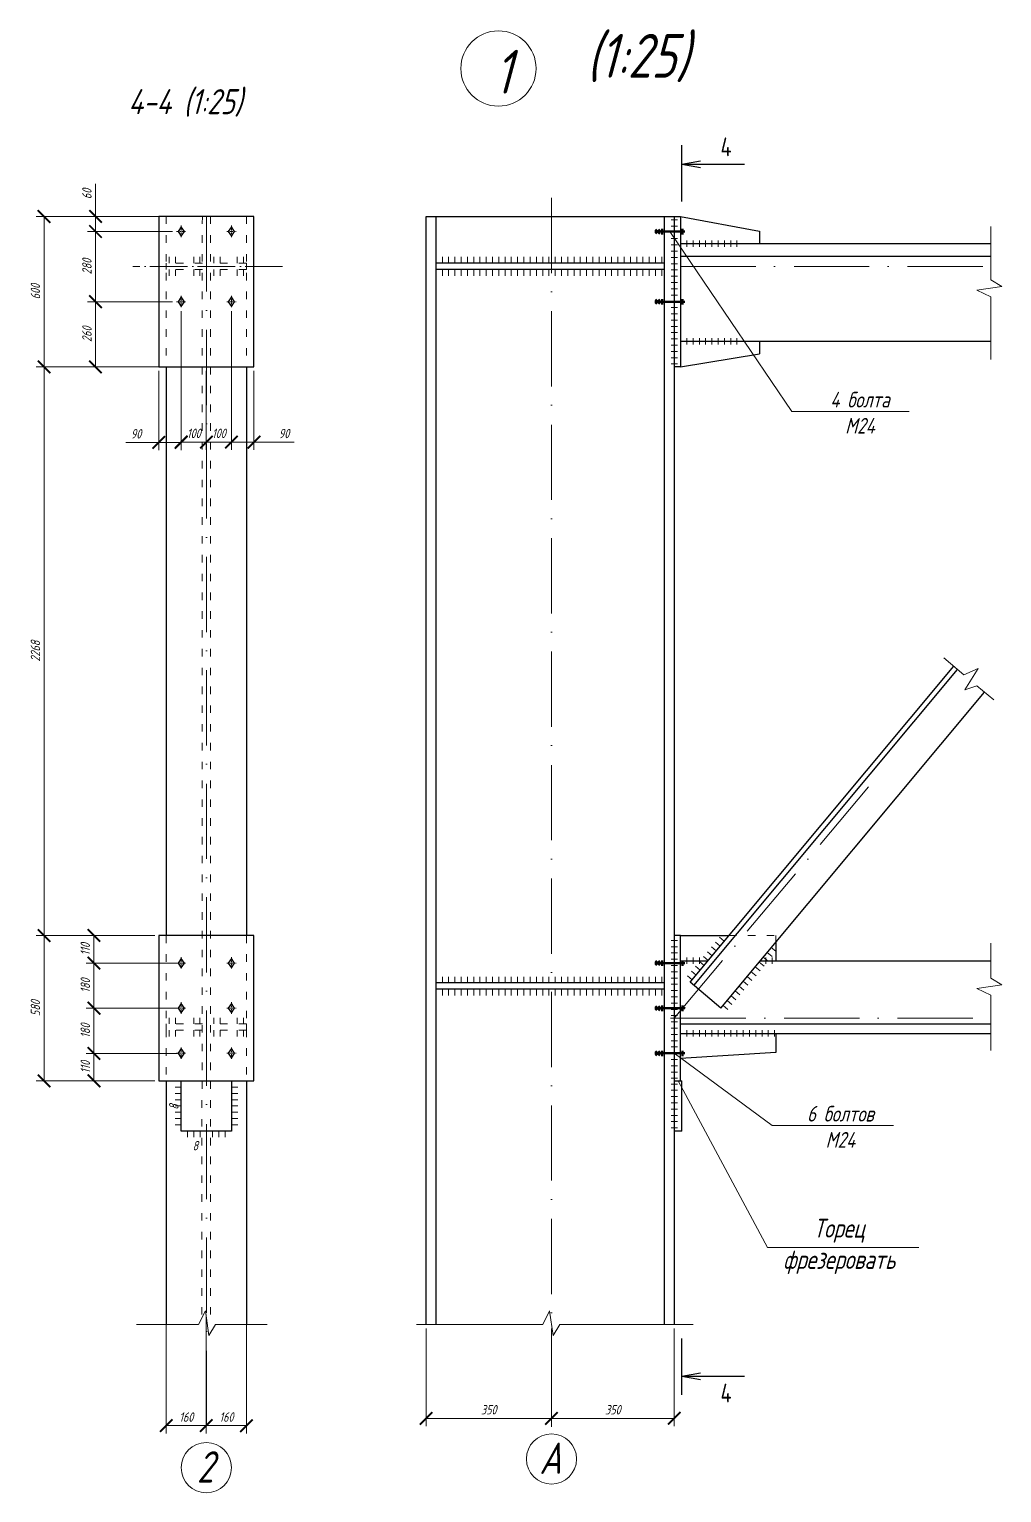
# Model space of a CAD drawing. Header units: millimetres. Extents: x 1665 to 4316, y 443 to 1647.
# Drawn here: x 4161.3 to 4316.4, y 793.8 to 1027.3 of the extents above; entities that cross this region are included whole.
import ezdxf

# ---------------------------------------------------------------- set-up
doc = ezdxf.new("R2010")
doc.units = ezdxf.units.MM
for name, pattern in [('ACAD_ISO03W100', [30, 12, -18]), ('ACAD_ISO04W100', [30, 24, -3, 0, -3]), ('ACAD_ISO10W100', [18, 12, -3, 0, -3])]:
    doc.linetypes.add(name, pattern=pattern)
doc.layers.get('0').update_dxf_attribs({"lineweight": 18})
doc.styles.get("Standard").update_dxf_attribs({"font": 'romans.shx', "width": 0.75, "oblique": 15, "height": 1.5})
doc.dimstyles.new('ISO-25', dxfattribs={"dimtxt": 1.5, "dimasz": 2, "dimexe": 1.25, "dimexo": 0.625, "dimtad": 1, "dimtxsty": 'Standard', "dimblk": 'ARCHTICK', "dimcen": 2.5, "dimadec": 0, "dimazin": 0, "dimtfac": 1, "dimtmove": 0, "dimatfit": 3, "dimldrblk": 'NONE', "dimfxl": 1, "dimlwd": 18, "dimlwe": 18, "dimarcsym": 0})

# ---------------------------------------------------------------- blocks, each defined once
blk = doc.blocks.new('_ArchTick')
at = {"color": 0, "linetype": 'ByBlock', "const_width": 0.15}
blk.add_lwpolyline([(-0.5, -0.5), (0.5, 0.5)], dxfattribs=at)
blk = doc.blocks.new('*D436')
at = {"color": 0, "lineweight": 18, "transparency": 16777216}
for p, q in [((4184.92, 878.28), (4170.36, 878.28)), ((4171.61, 878.28), (4171.61, 871.08)), ((4184.92, 871.08), (4170.36, 871.08))]:
    blk.add_line(p, q, dxfattribs=at)
at = {"layer": 'Defpoints', "color": 0, "transparency": 16777216}
for p in [(4185.54, 878.28), (4171.61, 871.08), (4185.54, 871.08)]:
    blk.add_point(p, dxfattribs=at)
at = {"color": 0, "lineweight": 18, "transparency": 16777216, "xscale": 2, "yscale": 2, "zscale": 2}
for p, rotation in [((4171.61, 878.28), 90), ((4171.61, 871.08), 270)]:
    blk.add_blockref('_ArchTick', p, dxfattribs=dict(at, rotation=rotation))
at = {"color": 0, "transparency": 16777216, "insert": (4170.23, 874.68), "char_height": 1.5, "attachment_point": 5, "rotation": 90}
blk.add_mtext('180', dxfattribs=at)
blk = doc.blocks.new('_None')
blk = doc.blocks.new('*D437')
at = {"color": 0, "lineweight": 18, "transparency": 16777216}
for p, q in [((4184.16, 863.88), (4170.36, 863.88)), ((4171.61, 863.88), (4171.61, 859.48)), ((4181.32, 859.48), (4170.36, 859.48))]:
    blk.add_line(p, q, dxfattribs=at)
at = {"layer": 'Defpoints', "color": 0, "transparency": 16777216}
for p in [(4184.79, 863.88), (4171.61, 859.48), (4181.94, 859.48)]:
    blk.add_point(p, dxfattribs=at)
at = {"color": 0, "lineweight": 18, "transparency": 16777216, "xscale": 2, "yscale": 2, "zscale": 2}
for p, rotation in [((4171.61, 863.88), 90), ((4171.61, 859.48), 270)]:
    blk.add_blockref('_ArchTick', p, dxfattribs=dict(at, rotation=rotation))
at = {"color": 0, "transparency": 16777216, "insert": (4170.23, 861.68), "char_height": 1.5, "attachment_point": 5, "rotation": 90}
blk.add_mtext('110', dxfattribs=at)
blk = doc.blocks.new('*D438')
at = {"color": 0, "lineweight": 18, "transparency": 16777216}
for p, q in [((4181.32, 882.68), (4170.36, 882.68)), ((4171.61, 878.28), (4171.61, 882.68)), ((4181.32, 878.28), (4170.36, 878.28))]:
    blk.add_line(p, q, dxfattribs=at)
at = {"layer": 'Defpoints', "color": 0, "transparency": 16777216}
for p in [(4171.61, 882.68), (4181.94, 882.68), (4181.94, 878.28)]:
    blk.add_point(p, dxfattribs=at)
at = {"color": 0, "lineweight": 18, "transparency": 16777216, "xscale": 2, "yscale": 2, "zscale": 2}
for p, rotation in [((4171.61, 882.68), 90), ((4171.61, 878.28), 270)]:
    blk.add_blockref('_ArchTick', p, dxfattribs=dict(at, rotation=rotation))
at = {"color": 0, "transparency": 16777216, "insert": (4170.23, 880.48), "char_height": 1.5, "attachment_point": 5, "rotation": 90}
blk.add_mtext('110', dxfattribs=at)
blk = doc.blocks.new('*D439')
at = {"color": 0, "lineweight": 18, "transparency": 16777216}
for p, q in [((4181.32, 882.68), (4162.4, 882.68)), ((4163.65, 882.68), (4163.65, 859.48)), ((4181.32, 859.48), (4162.4, 859.48))]:
    blk.add_line(p, q, dxfattribs=at)
at = {"layer": 'Defpoints', "color": 0, "transparency": 16777216}
for p in [(4181.94, 882.68), (4163.65, 859.48), (4181.94, 859.48)]:
    blk.add_point(p, dxfattribs=at)
at = {"color": 0, "lineweight": 18, "transparency": 16777216, "xscale": 2, "yscale": 2, "zscale": 2}
for p, rotation in [((4163.65, 882.68), 90), ((4163.65, 859.48), 270)]:
    blk.add_blockref('_ArchTick', p, dxfattribs=dict(at, rotation=rotation))
at = {"color": 0, "transparency": 16777216, "insert": (4162.28, 871.08), "char_height": 1.5, "attachment_point": 5, "rotation": 90}
blk.add_mtext('580', dxfattribs=at)
blk = doc.blocks.new('*D440')
at = {"color": 0, "lineweight": 18, "transparency": 16777216}
for p, q in [((4184.92, 871.08), (4170.36, 871.08)), ((4171.61, 871.08), (4171.61, 863.88)), ((4184.92, 863.88), (4170.36, 863.88))]:
    blk.add_line(p, q, dxfattribs=at)
at = {"layer": 'Defpoints', "color": 0, "transparency": 16777216}
for p in [(4185.54, 871.08), (4171.61, 863.88), (4185.54, 863.88)]:
    blk.add_point(p, dxfattribs=at)
at = {"color": 0, "lineweight": 18, "transparency": 16777216, "xscale": 2, "yscale": 2, "zscale": 2}
for p, rotation in [((4171.61, 871.08), 90), ((4171.61, 863.88), 270)]:
    blk.add_blockref('_ArchTick', p, dxfattribs=dict(at, rotation=rotation))
at = {"color": 0, "transparency": 16777216, "insert": (4170.23, 867.48), "char_height": 1.5, "attachment_point": 5, "rotation": 90}
blk.add_mtext('180', dxfattribs=at)
blk = doc.blocks.new('*D441')
at = {"color": 0, "lineweight": 18, "transparency": 16777216}
for p, q in [((4184.16, 995), (4170.61, 995)), ((4171.86, 995), (4171.86, 983.8)), ((4183.54, 983.8), (4170.61, 983.8))]:
    blk.add_line(p, q, dxfattribs=at)
at = {"layer": 'Defpoints', "color": 0, "transparency": 16777216}
for p in [(4184.79, 995), (4171.86, 983.8), (4184.16, 983.8)]:
    blk.add_point(p, dxfattribs=at)
at = {"color": 0, "lineweight": 18, "transparency": 16777216, "xscale": 2, "yscale": 2, "zscale": 2}
for p, rotation in [((4171.86, 995), 90), ((4171.86, 983.8), 270)]:
    blk.add_blockref('_ArchTick', p, dxfattribs=dict(at, rotation=rotation))
at = {"color": 0, "transparency": 16777216, "insert": (4170.49, 989.4), "char_height": 1.5, "attachment_point": 5, "rotation": 90}
blk.add_mtext('280', dxfattribs=at)
blk = doc.blocks.new('*D442')
at = {"color": 0, "lineweight": 18, "transparency": 16777216}
for p, q in [((4171.86, 997.4), (4171.86, 1002.58)), ((4183.32, 997.4), (4170.61, 997.4)), ((4171.86, 995), (4171.86, 997.4)), ((4183.54, 995), (4170.61, 995))]:
    blk.add_line(p, q, dxfattribs=at)
at = {"layer": 'Defpoints', "color": 0, "transparency": 16777216}
for p in [(4171.86, 997.4), (4183.94, 997.4), (4184.16, 995)]:
    blk.add_point(p, dxfattribs=at)
at = {"color": 0, "lineweight": 18, "transparency": 16777216, "xscale": 2, "yscale": 2, "zscale": 2}
for p, rotation in [((4171.86, 997.4), 90), ((4171.86, 995), 270)]:
    blk.add_blockref('_ArchTick', p, dxfattribs=dict(at, rotation=rotation))
at = {"color": 0, "transparency": 16777216, "insert": (4170.49, 1000.99), "char_height": 1.5, "attachment_point": 5, "rotation": 90}
blk.add_mtext('60', dxfattribs=at)
blk = doc.blocks.new('*D443')
at = {"color": 0, "lineweight": 18, "transparency": 16777216}
for p, q in [((4184.16, 983.8), (4170.61, 983.8)), ((4171.86, 983.8), (4171.86, 973.4)), ((4183.32, 973.4), (4170.61, 973.4))]:
    blk.add_line(p, q, dxfattribs=at)
at = {"layer": 'Defpoints', "color": 0, "transparency": 16777216}
for p in [(4184.79, 983.8), (4171.86, 973.4), (4183.94, 973.4)]:
    blk.add_point(p, dxfattribs=at)
at = {"color": 0, "lineweight": 18, "transparency": 16777216, "xscale": 2, "yscale": 2, "zscale": 2}
for p, rotation in [((4171.86, 983.8), 90), ((4171.86, 973.4), 270)]:
    blk.add_blockref('_ArchTick', p, dxfattribs=dict(at, rotation=rotation))
at = {"color": 0, "transparency": 16777216, "insert": (4170.49, 978.6), "char_height": 1.5, "attachment_point": 5, "rotation": 90}
blk.add_mtext('260', dxfattribs=at)
blk = doc.blocks.new('*D444')
at = {"color": 0, "lineweight": 18, "transparency": 16777216}
for p, q in [((4181.32, 997.4), (4162.4, 997.4)), ((4163.65, 997.4), (4163.65, 973.4)), ((4181.32, 973.4), (4162.4, 973.4))]:
    blk.add_line(p, q, dxfattribs=at)
at = {"layer": 'Defpoints', "color": 0, "transparency": 16777216}
for p in [(4181.94, 997.4), (4163.65, 973.4), (4181.94, 973.4)]:
    blk.add_point(p, dxfattribs=at)
at = {"color": 0, "lineweight": 18, "transparency": 16777216, "xscale": 2, "yscale": 2, "zscale": 2}
for p, rotation in [((4163.65, 997.4), 90), ((4163.65, 973.4), 270)]:
    blk.add_blockref('_ArchTick', p, dxfattribs=dict(at, rotation=rotation))
at = {"color": 0, "transparency": 16777216, "insert": (4162.28, 985.4), "char_height": 1.5, "attachment_point": 5, "rotation": 90}
blk.add_mtext('600', dxfattribs=at)
blk = doc.blocks.new('*D445')
at = {"color": 0, "lineweight": 18, "transparency": 16777216}
for p, q in [((4193.54, 974.53), (4193.54, 960.15)), ((4197.14, 972.78), (4197.14, 960.15)), ((4193.54, 961.4), (4197.14, 961.4)), ((4197.14, 961.4), (4203.55, 961.4))]:
    blk.add_line(p, q, dxfattribs=at)
at = {"layer": 'Defpoints', "color": 0, "transparency": 16777216}
for p in [(4193.54, 975.15), (4197.14, 973.4), (4197.14, 961.4)]:
    blk.add_point(p, dxfattribs=at)
at = {"color": 0, "lineweight": 18, "transparency": 16777216, "xscale": 2, "yscale": 2, "zscale": 2, "rotation": 180}
blk.add_blockref('_ArchTick', (4193.54, 961.4), dxfattribs=at)
at = {"color": 0, "lineweight": 18, "transparency": 16777216, "xscale": 2, "yscale": 2, "zscale": 2}
blk.add_blockref('_ArchTick', (4197.14, 961.4), dxfattribs=at)
at = {"color": 0, "transparency": 16777216, "insert": (4201.94, 962.77), "char_height": 1.5, "attachment_point": 5}
blk.add_mtext('90', dxfattribs=at)
blk = doc.blocks.new('*D446')
at = {"color": 0, "lineweight": 18, "transparency": 16777216}
for p, q in [((4185.54, 974.53), (4185.54, 960.1)), ((4181.94, 972.78), (4181.94, 960.1)), ((4181.94, 961.35), (4176.71, 961.35)), ((4185.54, 961.35), (4181.94, 961.35))]:
    blk.add_line(p, q, dxfattribs=at)
at = {"layer": 'Defpoints', "color": 0, "transparency": 16777216}
for p in [(4185.54, 975.15), (4181.94, 973.4), (4181.94, 961.35)]:
    blk.add_point(p, dxfattribs=at)
at = {"color": 0, "lineweight": 18, "transparency": 16777216, "xscale": 2, "yscale": 2, "zscale": 2, "rotation": 180}
blk.add_blockref('_ArchTick', (4181.94, 961.35), dxfattribs=at)
at = {"color": 0, "lineweight": 18, "transparency": 16777216, "xscale": 2, "yscale": 2, "zscale": 2}
blk.add_blockref('_ArchTick', (4185.54, 961.35), dxfattribs=at)
at = {"color": 0, "transparency": 16777216, "insert": (4178.33, 962.72), "char_height": 1.5, "attachment_point": 5}
blk.add_mtext('90', dxfattribs=at)
blk = doc.blocks.new('*D447')
at = {"color": 0, "lineweight": 18, "transparency": 16777216}
for p, q in [((4185.54, 982.29), (4185.54, 960.16)), ((4189.54, 972.78), (4189.54, 960.16)), ((4185.54, 961.41), (4189.54, 961.41))]:
    blk.add_line(p, q, dxfattribs=at)
at = {"layer": 'Defpoints', "color": 0, "transparency": 16777216}
for p in [(4185.54, 982.92), (4189.54, 973.4), (4189.54, 961.41)]:
    blk.add_point(p, dxfattribs=at)
at = {"color": 0, "lineweight": 18, "transparency": 16777216, "xscale": 2, "yscale": 2, "zscale": 2, "rotation": 180}
blk.add_blockref('_ArchTick', (4185.54, 961.41), dxfattribs=at)
at = {"color": 0, "lineweight": 18, "transparency": 16777216, "xscale": 2, "yscale": 2, "zscale": 2}
blk.add_blockref('_ArchTick', (4189.54, 961.41), dxfattribs=at)
at = {"color": 0, "transparency": 16777216, "insert": (4187.54, 962.79), "char_height": 1.5, "attachment_point": 5}
blk.add_mtext('100', dxfattribs=at)
blk = doc.blocks.new('*D448')
at = {"color": 0, "lineweight": 18, "transparency": 16777216}
for p, q in [((4193.54, 982.29), (4193.54, 960.16)), ((4189.54, 972.78), (4189.54, 960.16)), ((4189.54, 961.41), (4193.54, 961.41))]:
    blk.add_line(p, q, dxfattribs=at)
at = {"layer": 'Defpoints', "color": 0, "transparency": 16777216}
for p in [(4193.54, 982.92), (4189.54, 973.4), (4193.54, 961.41)]:
    blk.add_point(p, dxfattribs=at)
at = {"color": 0, "lineweight": 18, "transparency": 16777216, "xscale": 2, "yscale": 2, "zscale": 2, "rotation": 180}
blk.add_blockref('_ArchTick', (4189.54, 961.41), dxfattribs=at)
at = {"color": 0, "lineweight": 18, "transparency": 16777216, "xscale": 2, "yscale": 2, "zscale": 2}
blk.add_blockref('_ArchTick', (4193.54, 961.41), dxfattribs=at)
at = {"color": 0, "transparency": 16777216, "insert": (4191.54, 962.79), "char_height": 1.5, "attachment_point": 5}
blk.add_mtext('100', dxfattribs=at)
blk = doc.blocks.new('*D449')
at = {"color": 0, "lineweight": 18, "transparency": 16777216}
for p, q in [((4189.54, 822.19), (4189.54, 803.23)), ((4195.94, 822.19), (4195.94, 803.23)), ((4189.54, 804.48), (4195.94, 804.48))]:
    blk.add_line(p, q, dxfattribs=at)
at = {"layer": 'Defpoints', "color": 0, "transparency": 16777216}
for p in [(4189.54, 822.82), (4195.94, 822.82), (4195.94, 804.48)]:
    blk.add_point(p, dxfattribs=at)
at = {"color": 0, "lineweight": 18, "transparency": 16777216, "xscale": 2, "yscale": 2, "zscale": 2, "rotation": 180}
blk.add_blockref('_ArchTick', (4189.54, 804.48), dxfattribs=at)
at = {"color": 0, "lineweight": 18, "transparency": 16777216, "xscale": 2, "yscale": 2, "zscale": 2}
blk.add_blockref('_ArchTick', (4195.94, 804.48), dxfattribs=at)
at = {"color": 0, "transparency": 16777216, "insert": (4192.74, 805.85), "char_height": 1.5, "attachment_point": 5}
blk.add_mtext('160', dxfattribs=at)
blk = doc.blocks.new('*D450')
at = {"color": 0, "lineweight": 18, "transparency": 16777216}
for p, q in [((4183.14, 822.19), (4183.14, 803.23)), ((4189.54, 822.19), (4189.54, 803.23)), ((4183.14, 804.48), (4189.54, 804.48))]:
    blk.add_line(p, q, dxfattribs=at)
at = {"layer": 'Defpoints', "color": 0, "transparency": 16777216}
for p in [(4183.14, 822.82), (4189.54, 822.82), (4189.54, 804.48)]:
    blk.add_point(p, dxfattribs=at)
at = {"color": 0, "lineweight": 18, "transparency": 16777216, "xscale": 2, "yscale": 2, "zscale": 2, "rotation": 180}
blk.add_blockref('_ArchTick', (4183.14, 804.48), dxfattribs=at)
at = {"color": 0, "lineweight": 18, "transparency": 16777216, "xscale": 2, "yscale": 2, "zscale": 2}
blk.add_blockref('_ArchTick', (4189.54, 804.48), dxfattribs=at)
at = {"color": 0, "transparency": 16777216, "insert": (4186.34, 805.85), "char_height": 1.5, "attachment_point": 5}
blk.add_mtext('160', dxfattribs=at)
blk = doc.blocks.new('*D451')
at = {"color": 0, "lineweight": 18, "transparency": 16777216}
for p, q in [((4181.32, 973.4), (4162.4, 973.4)), ((4163.65, 973.4), (4163.65, 882.68)), ((4181.32, 882.68), (4162.4, 882.68))]:
    blk.add_line(p, q, dxfattribs=at)
at = {"layer": 'Defpoints', "color": 0, "transparency": 16777216}
for p in [(4181.94, 973.4), (4163.65, 882.68), (4181.94, 882.68)]:
    blk.add_point(p, dxfattribs=at)
at = {"color": 0, "lineweight": 18, "transparency": 16777216, "xscale": 2, "yscale": 2, "zscale": 2}
for p, rotation in [((4163.65, 973.4), 90), ((4163.65, 882.68), 270)]:
    blk.add_blockref('_ArchTick', p, dxfattribs=dict(at, rotation=rotation))
at = {"color": 0, "transparency": 16777216, "insert": (4162.28, 928.04), "char_height": 1.5, "attachment_point": 5, "rotation": 90}
blk.add_mtext('2268', dxfattribs=at)

msp = doc.modelspace()

# ---------------------------------------------------------------- linework, layer by layer
at = {"lineweight": 30}
for p, q in [((4265.396, 999.765), (4265.396, 1008.765)), ((4265.396, 1005.765), (4268.4, 1006.294)), ((4265.396, 1005.765), (4275.396, 1005.765)), ((4265.396, 1005.765), (4268.4, 1005.235)), ((4197.143, 997.402), (4181.943, 997.402)), ((4181.943, 997.402), (4181.943, 973.402)), ((4197.143, 973.402), (4197.143, 997.402)), ((4224.596, 820.602), (4224.596, 997.402)), ((4224.596, 997.402), (4264.196, 997.402)), ((4226.196, 820.602), (4226.196, 997.402)), ((4262.596, 997.402), (4262.596, 820.602)), ((4264.196, 997.402), (4264.196, 820.602)), ((4264.196, 997.402), (4264.196, 973.402)), ((4264.196, 997.402), (4265.196, 997.402)), ((4265.196, 997.402), (4265.196, 973.402)), ((4265.196, 997.402), (4277.796, 995.07)), ((4277.796, 995.07), (4277.796, 993.07)), ((4265.196, 993.07), (4314.668, 993.07)), ((4265.196, 991.07), (4314.668, 991.07)), ((4262.596, 989.939), (4226.196, 989.939)), ((4262.596, 988.939), (4226.196, 988.939)), ((4265.196, 977.486), (4314.668, 977.486)), ((4277.796, 977.486), (4277.796, 975.486)), ((4265.196, 973.402), (4277.796, 975.486)), ((4181.943, 973.402), (4197.143, 973.402)), ((4183.143, 973.402), (4183.143, 882.682)), ((4195.943, 973.402), (4195.943, 882.682)), ((4265.196, 973.402), (4264.196, 973.402)), ((4266.715, 875.216), (4308.763, 925.639)), ((4267.33, 874.702), (4309.376, 925.124)), ((4271.626, 871.111), (4313.665, 921.525)), ((4197.143, 882.682), (4181.943, 882.682)), ((4181.943, 882.682), (4181.943, 859.482)), ((4197.143, 859.482), (4197.143, 882.682)), ((4265.196, 882.682), (4264.196, 882.682)), ((4265.196, 859.482), (4265.196, 882.682)), ((4265.196, 882.682), (4272.941, 882.682)), ((4280.396, 881.629), (4280.396, 878.658)), ((4265.196, 878.658), (4269.586, 878.658)), ((4277.919, 878.658), (4314.668, 878.658)), ((4262.596, 875.111), (4226.196, 875.111)), ((4262.596, 874.111), (4226.196, 874.111)), ((4271.626, 871.111), (4266.715, 875.216)), ((4265.196, 868.57), (4314.668, 868.57)), ((4265.196, 867.07), (4314.668, 867.07)), ((4280.396, 867.07), (4280.396, 864.026)), ((4280.396, 864.026), (4265.196, 863.07)), ((4181.943, 859.482), (4197.143, 859.482)), ((4183.143, 859.482), (4183.143, 820.602)), ((4183.543, 859.482), (4195.543, 859.482)), ((4185.543, 859.482), (4193.543, 859.482)), ((4185.543, 851.482), (4185.543, 859.482)), ((4193.543, 859.482), (4193.543, 851.482)), ((4195.943, 859.482), (4195.943, 820.602)), ((4264.196, 859.482), (4265.396, 859.482)), ((4265.396, 851.482), (4265.396, 859.482)), ((4193.543, 851.482), (4185.543, 851.482)), ((4265.396, 851.482), (4264.196, 851.482)), ((4265.396, 809.377), (4265.396, 818.377)), ((4265.396, 812.377), (4268.4, 812.907)), ((4265.396, 812.377), (4275.396, 812.377)), ((4265.396, 812.377), (4268.4, 811.848))]:
    msp.add_line(p, q, dxfattribs=at)
at = {"linetype": 'ACAD_ISO10W100'}
for p, q in [((4244.596, 1000.371), (4244.596, 803.166)), ((4189.543, 997.402), (4189.543, 801.779)), ((4264.196, 869.482), (4296.294, 907.735))]:
    msp.add_line(p, q, dxfattribs=at)
for p, q in [((4195.943, 997.402), (4183.143, 997.402)), ((4263.459, 995.002), (4282.938, 966.301)), ((4263.696, 996.868), (4264.696, 996.868)), ((4263.696, 995.868), (4264.696, 995.868)), ((4263.696, 994.868), (4264.696, 994.868)), ((4314.668, 995.786), (4314.668, 987.274)), ((4263.696, 993.868), (4264.696, 993.868)), ((4263.696, 992.868), (4264.696, 992.868)), ((4266.194, 992.57), (4266.194, 993.57)), ((4267.194, 992.57), (4267.194, 993.57)), ((4267.194, 992.57), (4267.194, 993.57)), ((4268.194, 992.57), (4268.194, 993.57)), ((4269.194, 992.57), (4269.194, 993.57)), ((4270.194, 992.57), (4270.194, 993.57)), ((4270.194, 992.57), (4270.194, 993.57)), ((4271.194, 992.57), (4271.194, 993.57)), ((4271.194, 992.57), (4271.194, 993.57)), ((4272.194, 992.57), (4272.194, 993.57)), ((4273.194, 992.57), (4273.194, 993.57)), ((4274.194, 992.57), (4274.194, 993.57)), ((4183.637, 989.939), (4183.637, 990.939)), ((4184.637, 989.939), (4184.637, 990.939)), ((4187.521, 989.939), (4187.521, 990.939)), ((4188.521, 989.939), (4188.521, 990.939)), ((4190.761, 989.939), (4190.761, 990.939)), ((4191.761, 989.939), (4191.761, 990.939)), ((4194.458, 989.939), (4194.458, 990.939)), ((4195.458, 989.939), (4195.458, 990.939)), ((4227.196, 989.939), (4227.196, 990.939)), ((4228.196, 989.939), (4228.196, 990.939)), ((4229.196, 989.939), (4229.196, 990.939)), ((4230.196, 989.939), (4230.196, 990.939)), ((4231.196, 989.939), (4231.196, 990.939)), ((4232.196, 989.939), (4232.196, 990.939)), ((4233.196, 989.939), (4233.196, 990.939)), ((4234.196, 989.939), (4234.196, 990.939)), ((4235.196, 989.939), (4235.196, 990.939)), ((4236.196, 989.939), (4236.196, 990.939)), ((4237.196, 989.939), (4237.196, 990.939)), ((4238.196, 989.939), (4238.196, 990.939)), ((4239.196, 989.939), (4239.196, 990.939)), ((4239.196, 989.939), (4239.196, 990.939)), ((4240.196, 989.939), (4240.196, 990.939)), ((4241.196, 989.939), (4241.196, 990.939)), ((4242.196, 989.939), (4242.196, 990.939)), ((4243.196, 989.939), (4243.196, 990.939)), ((4244.196, 989.939), (4244.196, 990.939)), ((4245.196, 989.939), (4245.196, 990.939)), ((4246.196, 989.939), (4246.196, 990.939)), ((4247.196, 989.939), (4247.196, 990.939)), ((4248.196, 989.939), (4248.196, 990.939)), ((4249.196, 989.939), (4249.196, 990.939)), ((4249.196, 989.939), (4249.196, 990.939)), ((4250.196, 989.939), (4250.196, 990.939)), ((4251.196, 989.939), (4251.196, 990.939)), ((4252.196, 989.939), (4252.196, 990.939)), ((4253.196, 989.939), (4253.196, 990.939)), ((4254.196, 989.939), (4254.196, 990.939)), ((4255.196, 989.939), (4255.196, 990.939)), ((4256.196, 989.939), (4256.196, 990.939)), ((4257.196, 989.939), (4257.196, 990.939)), ((4258.196, 989.939), (4258.196, 990.939)), ((4259.196, 989.939), (4259.196, 990.939)), ((4259.196, 989.939), (4259.196, 990.939)), ((4260.196, 989.939), (4260.196, 990.939)), ((4261.196, 989.939), (4261.196, 990.939)), ((4262.196, 989.939), (4262.196, 990.939)), ((4263.696, 991.868), (4264.696, 991.868)), ((4263.696, 990.868), (4264.696, 990.868)), ((4265.196, 990.439), (4265.196, 991.439)), ((4183.143, 989.939), (4183.143, 988.939)), ((4183.637, 987.939), (4183.637, 988.939)), ((4184.637, 987.939), (4184.637, 988.939)), ((4187.521, 987.939), (4187.521, 988.939)), ((4188.521, 987.939), (4188.521, 988.939)), ((4190.761, 987.939), (4190.761, 988.939)), ((4191.761, 987.939), (4191.761, 988.939)), ((4194.458, 987.939), (4194.458, 988.939)), ((4195.458, 987.939), (4195.458, 988.939)), ((4195.943, 989.939), (4195.943, 988.939)), ((4227.196, 987.939), (4227.196, 988.939)), ((4228.196, 987.939), (4228.196, 988.939)), ((4229.196, 987.939), (4229.196, 988.939)), ((4230.196, 987.939), (4230.196, 988.939)), ((4231.196, 987.939), (4231.196, 988.939)), ((4232.196, 987.939), (4232.196, 988.939)), ((4233.196, 987.939), (4233.196, 988.939)), ((4234.196, 987.939), (4234.196, 988.939)), ((4235.196, 987.939), (4235.196, 988.939)), ((4236.196, 987.939), (4236.196, 988.939)), ((4237.196, 987.939), (4237.196, 988.939)), ((4238.196, 987.939), (4238.196, 988.939)), ((4239.196, 987.939), (4239.196, 988.939)), ((4239.196, 987.939), (4239.196, 988.939)), ((4240.196, 987.939), (4240.196, 988.939)), ((4241.196, 987.939), (4241.196, 988.939)), ((4242.196, 987.939), (4242.196, 988.939)), ((4243.196, 987.939), (4243.196, 988.939)), ((4244.196, 987.939), (4244.196, 988.939)), ((4245.196, 987.939), (4245.196, 988.939)), ((4246.196, 987.939), (4246.196, 988.939)), ((4247.196, 987.939), (4247.196, 988.939)), ((4248.196, 987.939), (4248.196, 988.939)), ((4249.196, 987.939), (4249.196, 988.939)), ((4249.196, 987.939), (4249.196, 988.939)), ((4250.196, 987.939), (4250.196, 988.939)), ((4251.196, 987.939), (4251.196, 988.939)), ((4252.196, 987.939), (4252.196, 988.939)), ((4253.196, 987.939), (4253.196, 988.939)), ((4254.196, 987.939), (4254.196, 988.939)), ((4255.196, 987.939), (4255.196, 988.939)), ((4256.196, 987.939), (4256.196, 988.939)), ((4257.196, 987.939), (4257.196, 988.939)), ((4258.196, 987.939), (4258.196, 988.939)), ((4259.196, 987.939), (4259.196, 988.939)), ((4259.196, 987.939), (4259.196, 988.939)), ((4260.196, 987.939), (4260.196, 988.939)), ((4261.196, 987.939), (4261.196, 988.939)), ((4262.196, 987.939), (4262.196, 988.939)), ((4263.696, 989.868), (4264.696, 989.868)), ((4263.696, 988.868), (4264.696, 988.868)), ((4263.696, 988.868), (4264.696, 988.868)), ((4263.696, 987.868), (4264.696, 987.868)), ((4265.196, 987.439), (4265.196, 988.439)), ((4263.696, 986.868), (4264.696, 986.868)), ((4263.696, 985.868), (4264.696, 985.868)), ((4316.43, 986.239), (4312.458, 985.664)), ((4312.458, 985.664), (4314.668, 984.565)), ((4314.668, 987.274), (4316.43, 986.239)), ((4263.696, 984.868), (4264.696, 984.868)), ((4263.696, 983.868), (4264.696, 983.868)), ((4314.668, 984.565), (4314.668, 974.557)), ((4263.696, 982.868), (4264.696, 982.868)), ((4263.696, 981.868), (4264.696, 981.868)), ((4263.696, 980.868), (4264.696, 980.868)), ((4263.696, 980.868), (4264.696, 980.868)), ((4263.696, 979.868), (4264.696, 979.868)), ((4263.696, 978.868), (4264.696, 978.868)), ((4263.696, 977.868), (4264.696, 977.868)), ((4263.696, 976.868), (4264.696, 976.868)), ((4266.194, 976.986), (4266.194, 977.986)), ((4267.194, 976.986), (4267.194, 977.986)), ((4267.194, 976.986), (4267.194, 977.986)), ((4268.194, 976.986), (4268.194, 977.986)), ((4269.194, 976.986), (4269.194, 977.986)), ((4270.194, 976.986), (4270.194, 977.986)), ((4270.194, 976.986), (4270.194, 977.986)), ((4271.194, 976.986), (4271.194, 977.986)), ((4271.194, 976.986), (4271.194, 977.986)), ((4272.194, 976.986), (4272.194, 977.986)), ((4273.194, 976.986), (4273.194, 977.986)), ((4274.194, 976.986), (4274.194, 977.986)), ((4263.696, 975.868), (4264.696, 975.868)), ((4263.696, 974.868), (4264.696, 974.868)), ((4263.696, 973.868), (4264.696, 973.868)), ((4282.938, 966.301), (4301.66, 966.301)), ((4310.388, 924.276), (4307.186, 926.962)), ((4312.65, 925.263), (4310.388, 924.276)), ((4310.538, 921.85), (4312.65, 925.263)), ((4312.463, 922.534), (4310.538, 921.85)), ((4315.165, 920.267), (4312.463, 922.534)), ((4263.696, 881.897), (4264.696, 881.897)), ((4263.696, 880.897), (4264.696, 880.897)), ((4270.885, 880.216), (4270.118, 880.858)), ((4271.526, 880.984), (4270.758, 881.626)), ((4272.166, 881.752), (4271.399, 882.394)), ((4280.431, 880.109), (4279.664, 880.75)), ((4314.668, 881.466), (4314.668, 875.859)), ((4263.696, 879.897), (4264.696, 879.897)), ((4263.696, 878.897), (4264.696, 878.897)), ((4266.194, 878.158), (4266.194, 879.158)), ((4267.194, 878.158), (4267.194, 879.158)), ((4267.194, 878.158), (4267.194, 879.158)), ((4268.194, 878.158), (4268.194, 879.158)), ((4268.964, 877.912), (4268.197, 878.554)), ((4269.604, 878.68), (4268.837, 879.322)), ((4270.245, 879.448), (4269.477, 880.09)), ((4278.509, 877.805), (4277.742, 878.446)), ((4279.15, 878.573), (4278.383, 879.214)), ((4278.792, 878.158), (4278.792, 879.158)), ((4278.792, 878.158), (4278.792, 879.158)), ((4279.79, 879.341), (4279.023, 879.982)), ((4279.792, 878.158), (4279.792, 879.158)), ((4197.143, 871.082), (4197.143, 877.882)), ((4227.196, 875.111), (4227.196, 876.111)), ((4228.196, 875.111), (4228.196, 876.111)), ((4229.196, 875.111), (4229.196, 876.111)), ((4230.196, 875.111), (4230.196, 876.111)), ((4231.196, 875.111), (4231.196, 876.111)), ((4232.196, 875.111), (4232.196, 876.111)), ((4233.196, 875.111), (4233.196, 876.111)), ((4234.196, 875.111), (4234.196, 876.111)), ((4235.196, 875.111), (4235.196, 876.111)), ((4236.196, 875.111), (4236.196, 876.111)), ((4237.196, 875.111), (4237.196, 876.111)), ((4238.196, 875.111), (4238.196, 876.111)), ((4239.196, 875.111), (4239.196, 876.111)), ((4240.196, 875.111), (4240.196, 876.111)), ((4241.196, 875.111), (4241.196, 876.111)), ((4242.196, 875.111), (4242.196, 876.111)), ((4243.196, 875.111), (4243.196, 876.111)), ((4244.196, 875.111), (4244.196, 876.111)), ((4245.196, 875.111), (4245.196, 876.111)), ((4246.196, 875.111), (4246.196, 876.111)), ((4247.196, 875.111), (4247.196, 876.111)), ((4248.196, 875.111), (4248.196, 876.111)), ((4249.196, 875.111), (4249.196, 876.111)), ((4250.196, 875.111), (4250.196, 876.111)), ((4251.196, 875.111), (4251.196, 876.111)), ((4252.196, 875.111), (4252.196, 876.111)), ((4253.196, 875.111), (4253.196, 876.111)), ((4254.196, 875.111), (4254.196, 876.111)), ((4255.196, 875.111), (4255.196, 876.111)), ((4256.196, 875.111), (4256.196, 876.111)), ((4257.196, 875.111), (4257.196, 876.111)), ((4258.196, 875.111), (4258.196, 876.111)), ((4259.196, 875.111), (4259.196, 876.111)), ((4260.196, 875.111), (4260.196, 876.111)), ((4261.196, 875.111), (4261.196, 876.111)), ((4262.196, 875.111), (4262.196, 876.111)), ((4263.696, 877.897), (4264.696, 877.897)), ((4263.696, 876.897), (4264.696, 876.897)), ((4263.696, 875.897), (4264.696, 875.897)), ((4265.196, 875.611), (4265.196, 876.611)), ((4267.043, 875.608), (4266.275, 876.249)), ((4267.683, 876.376), (4266.916, 877.017)), ((4268.323, 877.144), (4267.556, 877.786)), ((4276.588, 875.501), (4275.821, 876.142)), ((4277.229, 876.269), (4276.461, 876.91)), ((4277.869, 877.037), (4277.102, 877.678)), ((4314.668, 875.859), (4316.43, 874.824)), ((4227.196, 873.111), (4227.196, 874.111)), ((4228.196, 873.111), (4228.196, 874.111)), ((4229.196, 873.111), (4229.196, 874.111)), ((4230.196, 873.111), (4230.196, 874.111)), ((4231.196, 873.111), (4231.196, 874.111)), ((4232.196, 873.111), (4232.196, 874.111)), ((4233.196, 873.111), (4233.196, 874.111)), ((4234.196, 873.111), (4234.196, 874.111)), ((4235.196, 873.111), (4235.196, 874.111)), ((4236.196, 873.111), (4236.196, 874.111)), ((4237.196, 873.111), (4237.196, 874.111)), ((4238.196, 873.111), (4238.196, 874.111)), ((4239.196, 873.111), (4239.196, 874.111)), ((4240.196, 873.111), (4240.196, 874.111)), ((4241.196, 873.111), (4241.196, 874.111)), ((4242.196, 873.111), (4242.196, 874.111)), ((4243.196, 873.111), (4243.196, 874.111)), ((4244.196, 873.111), (4244.196, 874.111)), ((4245.196, 873.111), (4245.196, 874.111)), ((4246.196, 873.111), (4246.196, 874.111)), ((4247.196, 873.111), (4247.196, 874.111)), ((4248.196, 873.111), (4248.196, 874.111)), ((4249.196, 873.111), (4249.196, 874.111)), ((4250.196, 873.111), (4250.196, 874.111)), ((4251.196, 873.111), (4251.196, 874.111)), ((4252.196, 873.111), (4252.196, 874.111)), ((4253.196, 873.111), (4253.196, 874.111)), ((4254.196, 873.111), (4254.196, 874.111)), ((4255.196, 873.111), (4255.196, 874.111)), ((4256.196, 873.111), (4256.196, 874.111)), ((4257.196, 873.111), (4257.196, 874.111)), ((4258.196, 873.111), (4258.196, 874.111)), ((4259.196, 873.111), (4259.196, 874.111)), ((4260.196, 873.111), (4260.196, 874.111)), ((4261.196, 873.111), (4261.196, 874.111)), ((4262.196, 873.111), (4262.196, 874.111)), ((4263.696, 874.897), (4264.696, 874.897)), ((4263.696, 873.897), (4264.696, 873.897)), ((4265.196, 872.611), (4265.196, 873.611)), ((4274.667, 873.197), (4273.9, 873.838)), ((4275.307, 873.965), (4274.54, 874.606)), ((4275.948, 874.733), (4275.18, 875.374)), ((4316.43, 874.824), (4312.458, 874.249)), ((4312.458, 874.249), (4314.668, 873.15)), ((4263.696, 872.897), (4264.696, 872.897)), ((4263.696, 871.897), (4264.696, 871.897)), ((4265.996, 871.15), (4264.396, 871.15)), ((4272.746, 870.893), (4271.978, 871.534)), ((4273.386, 871.661), (4272.619, 872.302)), ((4274.026, 872.429), (4273.259, 873.07)), ((4314.668, 873.15), (4314.668, 864.355)), ((4183.143, 868.57), (4183.143, 867.57)), ((4183.637, 868.57), (4183.637, 869.57)), ((4184.637, 868.57), (4184.637, 869.57)), ((4187.521, 868.57), (4187.521, 869.57)), ((4188.521, 868.57), (4188.521, 869.57)), ((4190.761, 868.57), (4190.761, 869.57)), ((4191.761, 868.57), (4191.761, 869.57)), ((4194.458, 868.57), (4194.458, 869.57)), ((4195.458, 868.57), (4195.458, 869.57)), ((4195.943, 868.57), (4195.943, 867.57)), ((4263.696, 870.897), (4264.696, 870.897)), ((4263.696, 869.897), (4264.696, 869.897)), ((4263.696, 868.897), (4264.696, 868.897)), ((4183.637, 866.57), (4183.637, 867.57)), ((4184.637, 866.57), (4184.637, 867.57)), ((4187.521, 866.57), (4187.521, 867.57)), ((4188.521, 866.57), (4188.521, 867.57)), ((4190.761, 866.57), (4190.761, 867.57)), ((4191.761, 866.57), (4191.761, 867.57)), ((4194.458, 866.57), (4194.458, 867.57)), ((4195.458, 866.57), (4195.458, 867.57)), ((4263.696, 867.897), (4264.696, 867.897)), ((4263.696, 866.897), (4264.696, 866.897)), ((4266.194, 866.57), (4266.194, 867.57)), ((4267.194, 866.57), (4267.194, 867.57)), ((4267.194, 866.57), (4267.194, 867.57)), ((4268.194, 866.57), (4268.194, 867.57)), ((4269.194, 866.57), (4269.194, 867.57)), ((4270.194, 866.57), (4270.194, 867.57)), ((4270.194, 866.57), (4270.194, 867.57)), ((4271.194, 866.57), (4271.194, 867.57)), ((4271.194, 866.57), (4271.194, 867.57)), ((4272.194, 866.57), (4272.194, 867.57)), ((4273.194, 866.57), (4273.194, 867.57)), ((4274.194, 866.57), (4274.194, 867.57)), ((4275.194, 866.57), (4275.194, 867.57)), ((4276.194, 866.57), (4276.194, 867.57)), ((4277.194, 866.57), (4277.194, 867.57)), ((4278.194, 866.57), (4278.194, 867.57)), ((4279.194, 866.57), (4279.194, 867.57)), ((4280.194, 866.57), (4280.194, 867.57)), ((4263.696, 865.897), (4264.696, 865.897)), ((4263.696, 864.897), (4264.696, 864.897)), ((4263.696, 863.897), (4264.696, 863.897)), ((4263.696, 862.897), (4264.696, 862.897)), ((4263.696, 861.897), (4264.696, 861.897)), ((4264.196, 863.897), (4279.821, 852.373)), ((4263.696, 860.897), (4264.696, 860.897)), ((4263.696, 859.897), (4264.696, 859.897)), ((4264.796, 859.482), (4279.055, 832.906)), ((4184.543, 858.482), (4185.543, 858.482)), ((4184.543, 857.482), (4185.543, 857.482)), ((4193.543, 858.482), (4194.543, 858.482)), ((4193.543, 857.482), (4194.543, 857.482)), ((4263.696, 858.982), (4264.696, 858.982)), ((4263.696, 857.982), (4264.696, 857.982)), ((4263.696, 856.982), (4264.696, 856.982)), ((4184.543, 856.482), (4185.543, 856.482)), ((4184.543, 855.482), (4185.543, 855.482)), ((4193.543, 856.482), (4194.543, 856.482)), ((4193.543, 855.482), (4194.543, 855.482)), ((4263.696, 855.982), (4264.696, 855.982)), ((4263.696, 854.982), (4264.696, 854.982)), ((4184.543, 854.482), (4185.543, 854.482)), ((4184.543, 853.482), (4185.543, 853.482)), ((4184.543, 852.482), (4185.543, 852.482)), ((4193.543, 854.482), (4194.543, 854.482)), ((4193.543, 853.482), (4194.543, 853.482)), ((4193.543, 852.482), (4194.543, 852.482)), ((4263.696, 853.982), (4264.696, 853.982)), ((4263.696, 852.982), (4264.696, 852.982)), ((4279.821, 852.373), (4299.181, 852.373)), ((4186.543, 850.482), (4186.543, 851.482)), ((4187.543, 850.482), (4187.543, 851.482)), ((4188.543, 850.482), (4188.543, 851.482)), ((4189.543, 850.482), (4189.543, 851.482)), ((4190.543, 850.482), (4190.543, 851.482)), ((4191.543, 850.482), (4191.543, 851.482)), ((4192.543, 850.482), (4192.543, 851.482)), ((4263.696, 851.982), (4264.696, 851.982)), ((4279.055, 832.906), (4303.182, 832.906)), ((4189.387, 822.819), (4188.285, 820.602)), ((4189.962, 818.847), (4189.387, 822.819)), ((4244.309, 822.819), (4243.207, 820.602)), ((4244.884, 818.847), (4244.309, 822.819)), ((4178.394, 820.602), (4188.285, 820.602)), ((4190.998, 820.609), (4189.962, 818.847)), ((4190.994, 820.602), (4199.242, 820.602)), ((4223.081, 820.602), (4243.207, 820.602)), ((4245.919, 820.609), (4244.884, 818.847)), ((4245.915, 820.602), (4267.193, 820.602))]:
    msp.add_line(p, q)
at = {"linetype": 'ACAD_ISO03W100', "ltscale": 0.1}
for p, q in [((4183.143, 997.402), (4183.143, 973.402)), ((4188.903, 997.402), (4188.836, 821.711)), ((4190.183, 997.402), (4190.183, 821.711)), ((4195.943, 997.402), (4195.943, 973.402)), ((4188.903, 989.939), (4183.143, 989.939)), ((4188.903, 988.939), (4183.143, 988.939)), ((4195.943, 989.939), (4190.183, 989.939)), ((4195.943, 988.939), (4190.183, 988.939)), ((4183.143, 882.682), (4183.143, 859.482)), ((4195.943, 882.682), (4195.943, 859.482)), ((4272.941, 882.682), (4280.396, 882.682)), ((4188.903, 868.57), (4183.143, 868.57)), ((4195.943, 868.57), (4190.183, 868.57)), ((4188.903, 867.57), (4183.143, 867.57)), ((4195.943, 867.57), (4190.183, 867.57))]:
    msp.add_line(p, q, dxfattribs=at)
at = {"linetype": 'ACAD_ISO04W100', "ltscale": 0.01}
for p, q in [((4184.789, 995.002), (4186.297, 995.002)), ((4185.543, 995.944), (4185.543, 994.117)), ((4192.789, 995.002), (4194.297, 995.002)), ((4193.543, 995.944), (4193.543, 994.117)), ((4184.789, 983.802), (4186.297, 983.802)), ((4185.543, 984.744), (4185.543, 982.917)), ((4192.789, 983.802), (4194.297, 983.802)), ((4193.543, 984.744), (4193.543, 982.917)), ((4184.789, 878.282), (4186.297, 878.282)), ((4185.543, 879.224), (4185.543, 877.397)), ((4192.789, 878.282), (4194.297, 878.282)), ((4193.543, 879.224), (4193.543, 877.397)), ((4184.789, 871.082), (4186.297, 871.082)), ((4185.543, 872.024), (4185.543, 870.197)), ((4192.789, 871.082), (4194.297, 871.082)), ((4193.543, 872.024), (4193.543, 870.197)), ((4185.543, 864.824), (4185.543, 862.997)), ((4193.543, 864.824), (4193.543, 862.997)), ((4184.789, 863.882), (4186.297, 863.882)), ((4192.789, 863.882), (4194.297, 863.882))]:
    msp.add_line(p, q, dxfattribs=at)
at = {"lineweight": 25}
for p, q in [((4185.543, 995.752), (4185.043, 995.002)), ((4185.043, 995.002), (4185.543, 994.252)), ((4186.043, 995.002), (4185.543, 995.752)), ((4185.543, 994.252), (4186.043, 995.002)), ((4193.543, 995.752), (4193.043, 995.002)), ((4193.043, 995.002), (4193.543, 994.252)), ((4194.043, 995.002), (4193.543, 995.752)), ((4193.543, 994.252), (4194.043, 995.002)), ((4185.543, 984.552), (4185.043, 983.802)), ((4185.043, 983.802), (4185.543, 983.052)), ((4186.043, 983.802), (4185.543, 984.552)), ((4185.543, 983.052), (4186.043, 983.802)), ((4193.543, 984.552), (4193.043, 983.802)), ((4193.043, 983.802), (4193.543, 983.052)), ((4194.043, 983.802), (4193.543, 984.552)), ((4193.543, 983.052), (4194.043, 983.802)), ((4185.543, 879.032), (4185.043, 878.282)), ((4185.043, 878.282), (4185.543, 877.532)), ((4186.043, 878.282), (4185.543, 879.032)), ((4185.543, 877.532), (4186.043, 878.282)), ((4193.543, 879.032), (4193.043, 878.282)), ((4193.043, 878.282), (4193.543, 877.532)), ((4194.043, 878.282), (4193.543, 879.032)), ((4193.543, 877.532), (4194.043, 878.282)), ((4185.543, 871.832), (4185.043, 871.082)), ((4185.043, 871.082), (4185.543, 870.332)), ((4186.043, 871.082), (4185.543, 871.832)), ((4185.543, 870.332), (4186.043, 871.082)), ((4193.543, 871.832), (4193.043, 871.082)), ((4193.043, 871.082), (4193.543, 870.332)), ((4194.043, 871.082), (4193.543, 871.832)), ((4193.543, 870.332), (4194.043, 871.082)), ((4185.543, 864.632), (4185.043, 863.882)), ((4186.043, 863.882), (4185.543, 864.632)), ((4193.543, 864.632), (4193.043, 863.882)), ((4194.043, 863.882), (4193.543, 864.632)), ((4185.043, 863.882), (4185.543, 863.132)), ((4185.543, 863.132), (4186.043, 863.882)), ((4193.043, 863.882), (4193.543, 863.132)), ((4193.543, 863.132), (4194.043, 863.882))]:
    msp.add_line(p, q, dxfattribs=at)
at = {"lineweight": 50}
for p, q in [((4261.066, 995.002), (4265.853, 995.002)), ((4261.189, 995.342), (4261.882, 994.649)), ((4261.189, 994.661), (4261.87, 995.342)), ((4262.234, 995.411), (4262.234, 994.539)), ((4265.482, 995.411), (4265.482, 994.539)), ((4261.066, 983.802), (4265.853, 983.802)), ((4261.189, 984.149), (4261.882, 983.455)), ((4261.189, 983.468), (4261.87, 984.149)), ((4262.234, 984.211), (4262.234, 983.339)), ((4265.482, 984.211), (4265.482, 983.339)), ((4261.066, 878.282), (4265.853, 878.282)), ((4261.189, 878.629), (4261.882, 877.935)), ((4261.189, 877.948), (4261.87, 878.629)), ((4262.234, 878.691), (4262.234, 877.819)), ((4265.49, 878.691), (4265.49, 877.819)), ((4261.066, 871.082), (4265.853, 871.082)), ((4261.189, 871.429), (4261.882, 870.735)), ((4261.189, 870.748), (4261.87, 871.429)), ((4262.234, 871.491), (4262.234, 870.619)), ((4265.49, 871.491), (4265.49, 870.619)), ((4261.189, 864.229), (4261.882, 863.535)), ((4261.189, 863.548), (4261.87, 864.229)), ((4262.234, 864.291), (4262.234, 863.419)), ((4265.49, 864.291), (4265.49, 863.419)), ((4261.066, 863.882), (4265.853, 863.882))]:
    msp.add_line(p, q, dxfattribs=at)
at = {"linetype": 'ACAD_ISO04W100', "ltscale": 0.25}
msp.add_line((4201.716, 989.402), (4177.827, 989.402), dxfattribs=at)
at = {"linetype": 'ACAD_ISO10W100', "lineweight": 18}
for p, q in [((4265.196, 989.402), (4314.668, 989.402)), ((4263.614, 869.482), (4314.668, 869.482))]:
    msp.add_line(p, q, dxfattribs=at)
at = {"lineweight": 20, "ltscale": 0.1}
msp.add_line((4280.396, 882.682), (4280.396, 881.629), dxfattribs=at)
at = {"lineweight": 18}
for p, q in [((4224.596, 819.977), (4224.596, 804.396)), ((4244.596, 819.977), (4244.596, 804.396)), ((4244.596, 819.977), (4244.596, 804.396)), ((4264.196, 819.977), (4264.196, 804.396)), ((4224.596, 805.646), (4244.596, 805.646)), ((4244.596, 805.646), (4264.196, 805.646))]:
    msp.add_line(p, q, dxfattribs=at)
for centre, radius in [((4236.146, 1021.006), 6), ((4189.543, 797.779), 4), ((4244.596, 799.166), 4)]:
    msp.add_circle(centre, radius)

# ---------------------------------------------------------------- block references
at = {"lineweight": 18, "xscale": 2, "yscale": 2, "zscale": 2, "rotation": 180}
for p in [(4224.596, 805.646), (4244.596, 805.646)]:
    msp.add_blockref('_ArchTick', p, dxfattribs=at)
at = {"lineweight": 18, "xscale": 2, "yscale": 2, "zscale": 2}
for p in [(4244.596, 805.646), (4264.196, 805.646)]:
    msp.add_blockref('_ArchTick', p, dxfattribs=at)

# ---------------------------------------------------------------- texts
for s, width, gutter_width, heights, insert, char_height, attachment_point in [(' (1:25)', 57.61317, 12.5, [0], (4246.71, 1026.532), 7, 1), ('1', 19.25403, 7.5, [0], (4235.486, 1023.991), 7, 1), ('4-4 (1:25)', 30.41833, 7.5, [0], (4177.084, 1017.716), 4, 1), ('{\\Q0;4}', 2.98274, 7.5, [0], (4271.571, 1010.007), 3, 1), ('4 болта \\PМ24 ', 28.04106, 12.5, [0], (4293.808, 966.089), 2.5, 5), ('6 болтов \\PМ24 ', 28.04106, 12.5, [0], (4290.691, 852.161), 2.5, 5), ('8', 3.52541, 7.5, [0], (4187.351, 849.906), 1.5, 1), ('Торец \\Pфрезеровать', 23.1755, 7.5, [0], (4290.506, 833.08), 3, 5), ('{\\Q0;4}', 2.98274, 7.5, [3], (4271.571, 811.189), 3, 1), ('А', 8.20492, 7.5, [0], (4244.418, 799.279), 5, 5), ('2', 8.20492, 7.5, [0], (4189.365, 797.891), 5, 5)]:
    msp.add_mtext_dynamic_manual_height_columns(s, width=width, gutter_width=gutter_width, heights=heights, dxfattribs=dict(insert=insert, char_height=char_height, attachment_point=attachment_point))
at = {"insert": (4183.605, 854.879), "char_height": 1.5, "attachment_point": 1, "rotation": 90}
msp.add_mtext_dynamic_manual_height_columns('8', width=3.52541, gutter_width=7.5, heights=[0], dxfattribs=at)
at = {"char_height": 1.5, "attachment_point": 5}
for insert in [(4234.596, 807.021), (4254.396, 807.021)]:
    msp.add_mtext('350', dxfattribs=dict(at, insert=insert))

# ---------------------------------------------------------------- dimensions: what is measured, and where the dimension line sits
for base, p1, p2, text, picture, middle in [((4171.861, 997.402), (4184.164, 995.002), (4183.943, 997.402), '60', '*D442', (4170.486, 1000.991)), ((4163.654, 973.402), (4181.943, 997.402), (4181.943, 973.402), '600', '*D444', (4162.279, 985.402)), ((4171.861, 973.402), (4184.789, 983.802), (4183.943, 973.402), '260', '*D443', (4170.486, 978.602)), ((4163.654, 882.682), (4181.943, 973.402), (4181.943, 882.682), '2268', '*D451', (4162.279, 928.042)), ((4163.654, 859.482), (4181.943, 882.682), (4181.943, 859.482), '580', '*D439', (4162.279, 871.082)), ((4171.605, 882.682), (4181.943, 878.282), (4181.943, 882.682), '110', '*D438', (4170.23, 880.482)), ((4171.605, 871.082), (4185.543, 878.282), (4185.543, 871.082), '180', '*D436', (4170.23, 874.682)), ((4171.605, 863.882), (4185.543, 871.082), (4185.543, 863.882), '180', '*D440', (4170.23, 867.482)), ((4171.605, 859.482), (4184.789, 863.882), (4181.943, 859.482), '110', '*D437', (4170.23, 861.682))]:
    dim = msp.add_linear_dim(base=base, p1=p1, p2=p2, angle=90, text=text, dimstyle='ISO-25')
    dim.commit()
    dim.dimension.update_dxf_attribs({"geometry": picture, "text_midpoint": middle})
dim = msp.add_linear_dim(base=(4171.861, 983.802), p1=(4184.789, 995.002), p2=(4184.164, 983.802), angle=90, text='280', dimstyle='ISO-25')
dim.commit()
dim.dimension.update_dxf_attribs({"geometry": '*D441', "text_midpoint": (4171.861, 989.402), "dimtype": 160})
for base, p1, p2, text, picture, middle in [((4189.543, 961.411), (4185.543, 982.917), (4189.543, 973.402), '100', '*D447', (4187.543, 961.411)), ((4181.943, 961.346), (4185.543, 975.152), (4181.943, 973.402), '90', '*D446', (4178.327, 961.346)), ((4197.143, 961.397), (4193.543, 975.152), (4197.143, 973.402), '90', '*D445', (4201.939, 961.397))]:
    dim = msp.add_linear_dim(base=base, p1=p1, p2=p2, text=text, dimstyle='ISO-25')
    dim.commit()
    dim.dimension.update_dxf_attribs({"geometry": picture, "text_midpoint": middle, "dimtype": 160})
dim = msp.add_linear_dim(base=(4193.543, 961.411), p1=(4189.543, 973.402), p2=(4193.543, 982.917), text='100', dimstyle='ISO-25', override={"dimtmove": 1})
dim.commit()
dim.dimension.update_dxf_attribs({"geometry": '*D448', "text_midpoint": (4191.543, 962.786)})
for base, p1, p2, picture, middle in [((4189.543, 804.477), (4183.143, 822.819), (4189.543, 822.819), '*D450', (4186.343, 805.852)), ((4195.943, 804.477), (4189.543, 822.819), (4195.943, 822.819), '*D449', (4192.743, 805.852))]:
    dim = msp.add_linear_dim(base=base, p1=p1, p2=p2, text='160', dimstyle='ISO-25')
    dim.commit()
    dim.dimension.update_dxf_attribs({"geometry": picture, "text_midpoint": middle})

doc.saveas('drawing.dxf')
